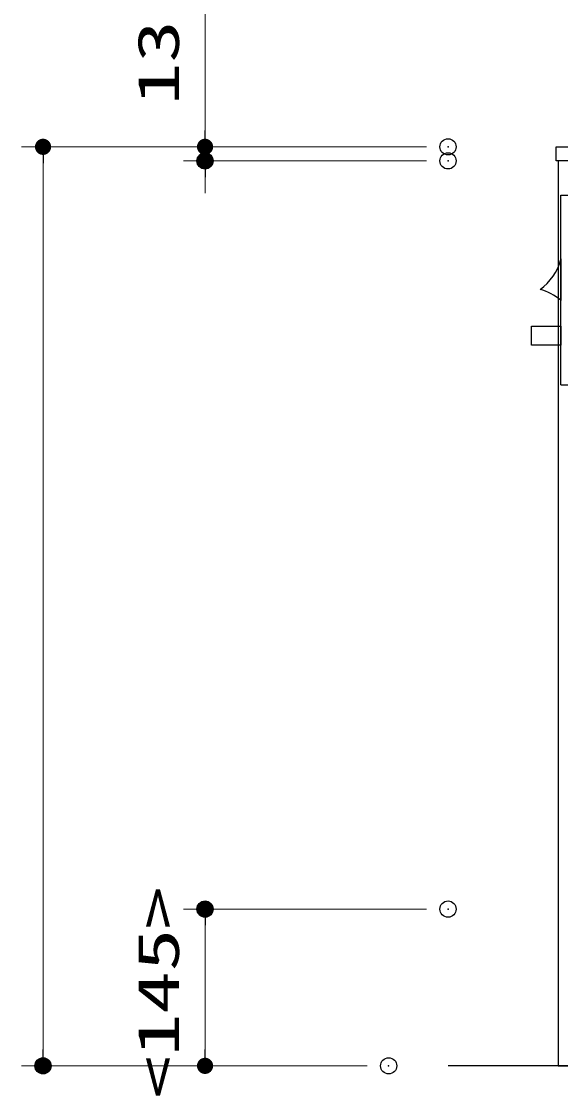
# Model space of a CAD drawing. Units: millimetres, scale not verified. Extents: x -9797 to 9797, y -4555 to 4555.
# Drawn here: x -916 to -417, y -1888 to -895 of the extents above; entities that cross this region are included whole.
import ezdxf
from ezdxf.enums import TextEntityAlignment as Align

# ---------------------------------------------------------------- set-up
doc = ezdxf.new("R2010")
doc.units = ezdxf.units.MM
doc.header["$LTSCALE"] = 30
doc.header["$PDMODE"] = 32
doc.header["$PDSIZE"] = 15
for name, color, linetype, lineweight in [('0-0_0', 7, 'Continuous', 25), ('0-2_寸法ﾚｲﾔｰ', 30, 'Continuous', 13), ('0-3_DEFPOINTS', 7, 'Continuous', 25), ('0-4_1', 7, 'Continuous', 25), ('0-7_KABE', 4, 'Continuous', 25)]:
    doc.layers.add(name, color=color, linetype=linetype, lineweight=lineweight)
doc.styles.add('ＭＳ ゴシック', font='')
doc.styles.get('ＭＳ ゴシック').set_extended_font_data('MS Gothic')

# ---------------------------------------------------------------- blocks, each defined once
blk = doc.blocks.new('_DOT')
at = {"layer": '0-0_0', "color": 30}
blk.add_line((-15, 0), (-30, 0), dxfattribs=at)
for points in [[(0, 0), (-15, 0), (-14.88, 1.88)], [(0, 0), (-14.88, -1.88), (-15, 0)], [(0, 0), (-14.88, 1.88), (-14.53, 3.73)], [(0, 0), (-14.53, -3.73), (-14.88, -1.88)], [(0, 0), (-14.53, 3.73), (-13.95, 5.52)], [(0, 0), (-13.95, -5.52), (-14.53, -3.73)], [(0, 0), (-13.95, 5.52), (-13.14, 7.23)], [(0, 0), (-13.14, -7.23), (-13.95, -5.52)], [(0, 0), (-13.14, 7.23), (-12.14, 8.82)], [(0, 0), (-12.14, -8.82), (-13.14, -7.23)], [(0, 0), (-12.14, 8.82), (-10.93, 10.27)], [(0, 0), (-10.93, -10.27), (-12.14, -8.82)], [(0, 0), (-10.93, 10.27), (-9.56, 11.56)], [(0, 0), (-9.56, -11.56), (-10.93, -10.27)], [(0, 0), (-9.56, 11.56), (-8.04, 12.66)], [(0, 0), (-8.04, -12.66), (-9.56, -11.56)], [(0, 0), (-8.04, 12.66), (-6.39, 13.57)], [(0, 0), (-6.39, -13.57), (-8.04, -12.66)], [(0, 0), (-6.39, 13.57), (-4.64, 14.27)], [(0, 0), (-4.64, -14.27), (-6.39, -13.57)], [(0, 0), (-4.64, 14.27), (-2.81, 14.73)], [(0, 0), (-2.81, -14.73), (-4.64, -14.27)], [(0, 0), (-2.81, 14.73), (-0.94, 14.97)], [(0, 0), (-0.94, -14.97), (-2.81, -14.73)], [(0, 0), (-0.94, 14.97), (0.94, 14.97)], [(0, 0), (0.94, -14.97), (-0.94, -14.97)], [(0, 0), (0.94, 14.97), (2.81, 14.73)], [(0, 0), (2.81, 14.73), (4.64, 14.27)], [(0, 0), (4.64, 14.27), (6.39, 13.57)], [(0, 0), (6.39, 13.57), (8.04, 12.66)], [(0, 0), (8.04, 12.66), (9.56, 11.56)], [(0, 0), (9.56, 11.56), (10.93, 10.27)], [(0, 0), (10.93, 10.27), (12.14, 8.82)], [(0, 0), (12.14, 8.82), (13.14, 7.23)], [(0, 0), (13.14, 7.23), (13.95, 5.52)], [(0, 0), (13.95, 5.52), (14.53, 3.73)], [(0, 0), (14.53, 3.73), (14.88, 1.88)], [(0, 0), (14.88, 1.88), (15, 0)], [(0, 0), (2.81, -14.73), (0.94, -14.97)], [(0, 0), (4.64, -14.27), (2.81, -14.73)], [(0, 0), (6.39, -13.57), (4.64, -14.27)], [(0, 0), (8.04, -12.66), (6.39, -13.57)], [(0, 0), (9.56, -11.56), (8.04, -12.66)], [(0, 0), (10.93, -10.27), (9.56, -11.56)], [(0, 0), (12.14, -8.82), (10.93, -10.27)], [(0, 0), (13.14, -7.23), (12.14, -8.82)], [(0, 0), (13.95, -5.52), (13.14, -7.23)], [(0, 0), (14.53, -3.73), (13.95, -5.52)], [(0, 0), (14.88, -1.88), (14.53, -3.73)], [(0, 0), (15, 0), (14.88, -1.88)]]:
    blk.add_solid(points, dxfattribs=at)
blk = doc.blocks.new('A$C5C1B3AD6')
at = {"layer": '0-0_0'}
blk.add_lwpolyline([(15599.9, 0), (1799.9, 0), (1799.9, -390), (15599.9, -390)], close=True, dxfattribs=at)
at = {"layer": '0-4_1'}
for p, q in [((2250.2, 1320), (3000.2, 1320)), ((3000.2, 1320), (3000.2, 1020)), ((3000.2, 1320), (3831.9, 1236.8)), ((8400.2, 1320), (7568.5, 1236.8)), ((8400.2, 1320), (8400.2, 1020)), ((9150.2, 1320), (8400.2, 1320)), ((9450.2, 1320), (10200.2, 1320)), ((10200.2, 1320), (10200.2, 1020)), ((10200.2, 1320), (10346.7, 1297.2)), ((10493.1, 1274.5), (11165.1, 1170)), ((12607.3, 1274.5), (11935.2, 1170)), ((12900.2, 1320), (12753.7, 1297.2)), ((12900.2, 1320), (12900.2, 1020)), ((13650.2, 1320), (12900.2, 1320)), ((2100.2, 449.8), (2100.2, 1170)), ((3825.2, 1020), (2550.2, 1020)), ((6235.2, 1170), (6235.2, 1020)), ((7575.2, 1020), (8850.2, 1020)), ((9300.2, 449.8), (9300.2, 1170)), ((9300.2, 449.8), (9300.2, 1170)), ((10350.2, 1020), (9750.2, 1020)), ((11165.1, 1020), (10500.2, 1020)), ((11165.1, 1170), (11165.1, 1020)), ((11935.2, 1170), (11935.2, 1020)), ((11935.2, 1020), (12600.2, 1020)), ((12750.2, 1020), (13350.2, 1020)), ((13800.2, 449.8), (13800.2, 1170)), ((2400.2, 870), (2400.2, 449.8)), ((9000.2, 870), (9000.2, 449.8)), ((9600.2, 870), (9600.2, 449.8)), ((13500.2, 870), (13500.2, 449.8)), ((14303.4, 616.4), (14231.6, 450)), ((14441.1, 707.1), (14533.6, 707.1)), ((14593.6, 541), (14593.6, 721)), ((14593.6, 707.1), (14816.6, 707.1)), ((14876.6, 541), (14876.6, 721)), ((14876.6, 707.1), (15105.7, 707.1)), ((15105.7, 541), (15105.7, 721)), ((15165.7, 707.1), (15394.9, 707.1)), ((15394.9, 541), (15394.9, 721)), ((15454.9, 707.1), (15677.9, 707.1)), ((15677.9, 541), (15677.9, 721)), ((15737.9, 707.1), (15830.3, 707.1)), ((15968.1, 616.4), (16039.8, 450)), ((14231.6, 450), (16047.3, 450)), ((14270.9, 541), (16000.6, 541)), ((566.1, -6600), (566.1, -1341.7)), ((1036.9, -1492.6), (1620.8, -1492.6)), ((149.9, -3108.1), (150.2, -3108.1)), ((149.9, -3108.1), (149.9, -4260.6)), ((12969.3, -3325), (13569.3, -3325)), ((13569.3, -3325), (13569.3, -3925)), ((12969.3, -3925), (13569.3, -3925)), ((149.9, -6600), (1049.9, -6600))]:
    blk.add_line(p, q, dxfattribs=at)
for points in [[(3825.2, 449.8), (3825.2, 1320), (3975.2, 1320), (3975.2, 449.8)], [(3975.2, 1320), (5165.1, 1170), (5165.1, 1020), (3975.2, 1020)], [(7425.2, 1320), (6235.2, 1170), (6235.2, 1020), (7425.2, 1020)], [(7575.2, 449.8), (7575.2, 1320), (7425.2, 1320), (7425.2, 449.8)], [(10350.2, 449.8), (10350.2, 1320), (10500.2, 1320), (10500.2, 449.8)], [(11475.2, 449.8), (11475.2, 1320), (11625.2, 1320), (11625.2, 449.8)], [(12600.2, 449.8), (12600.2, 1320), (12750.2, 1320), (12750.2, 449.8)], [(14533.6, 721), (14533.6, 541), (14593.6, 541)], [(14816.6, 721), (14816.6, 541), (14876.6, 541)], [(15165.7, 721), (15165.7, 541), (15105.7, 541)], [(15454.9, 721), (15454.9, 541), (15394.9, 541)], [(15737.9, 721), (15737.9, 541), (15677.9, 541)], [(1350, 0), (1650, 450), (16440, 450), (16740, 0)], [(14226.9, -1735.7), (1620.8, -1735.7), (1620.8, -913.8)], [(14370, -900), (14370, -1200), (14970, -1200), (14970, -900)], [(149.9, -6600), (150, -1341.7), (1036.6, -1341.7), (1049.9, -6600)], [(14370, -1200), (13840, -3184.4), (13840, -5492.8), (13150.4, -5492.8), (12564.3, -6526.5), (10426.9, -6526.5), (10426.9, -6376.5), (2655.4, -6376.5), (2655.4, -6526.5), (1049.7, -6526.5)]]:
    blk.add_lwpolyline(points, dxfattribs=at)
for points in [[(149.9, -4978.5), (149.9, -5501.3), (-668.4, -5501.3), (-668.4, -4978.5)], [(9300, -6376.5), (9300, -6526.5), (8400, -6526.5), (8400, -6376.5)]]:
    blk.add_lwpolyline(points, close=True, dxfattribs=at)
for centre, radius, start, end in [((2250.2, 1170), 150, 90, 180), ((9150.2, 1170), 150, 0, 90), ((9450.2, 1170), 150, 90, 180), ((13650.2, 1170), 150, 0, 90), ((2550.2, 870), 150, 90, 180), ((8850.2, 870), 150, 0, 90), ((9750.2, 870), 150, 90, 180), ((13350.2, 870), 150, 0, 90), ((14441.1, 557.1), 150, 90, 156.68523), ((14563.6, 721), 30, 90, 180), ((14563.6, 721), 30, 0, 90), ((14846.6, 721), 30, 90, 180), ((14846.6, 721), 30, 0, 90), ((15135.7, 721), 30, 90, 180), ((15135.7, 721), 30, 0, 90), ((15424.9, 721), 30, 90, 180), ((15424.9, 721), 30, 0, 90), ((15707.9, 721), 30, 90, 180), ((15707.9, 721), 30, 0, 90), ((15830.3, 557.1), 150, 23.31477, 90), ((-1308.9, -2725.2), 1513.1, 305.53137, 344.60151), ((-856.9, -5482.9), 1585, 50.56527, 74.35823)]:
    blk.add_arc(centre, radius, start, end, dxfattribs=at)

msp = doc.modelspace()

# ---------------------------------------------------------------- linework, layer by layer
at = {"layer": '0-0_0'}
for points in [[(-420.93, -1010.93), (479.07, -1010.93), (479.07, -1023.93), (-420.93, -1023.93)], [(-418.93, -1860.93), (477.07, -1860.93), (477.07, -1023.93), (-418.93, -1023.93)]]:
    msp.add_lwpolyline(points, close=True, dxfattribs=at)
at = {"layer": '0-2_寸法ﾚｲﾔｰ'}
for p, q in [((-745.93, -1010.93), (-745.93, -881.88)), ((-745.93, -995.93), (-745.93, -980.93)), ((-540.93, -1010.93), (-915.93, -1010.93)), ((-540.93, -1010.93), (-765.93, -1010.93)), ((-745.93, -1010.93), (-745.93, -1023.93)), ((-895.93, -1025.93), (-895.93, -1845.93)), ((-540.93, -1023.93), (-765.93, -1023.93)), ((-745.93, -1038.93), (-745.93, -1053.93)), ((-540.93, -1715.93), (-765.93, -1715.93)), ((-745.93, -1845.93), (-745.93, -1730.93)), ((-595.93, -1860.93), (-915.93, -1860.93)), ((-595.93, -1860.93), (-765.93, -1860.93))]:
    msp.add_line(p, q, dxfattribs=at)
at = {"layer": '0-3_DEFPOINTS'}
for p in [(-520.93, -1010.93), (-745.93, -1023.93), (-520.93, -1023.93), (-745.93, -1715.93), (-520.93, -1715.93), (-895.93, -1860.93), (-575.93, -1860.93)]:
    msp.add_point(p, dxfattribs=at)
at = {"layer": '0-7_KABE'}
msp.add_line((579.07, -1860.93), (-520.93, -1860.93), dxfattribs=at)

# ---------------------------------------------------------------- block references
at = {"layer": '0-0_0', "xscale": 0.03333333, "yscale": 0.03333333}
msp.add_blockref('A$C5C1B3AD6', (-421.43, -1010.93), dxfattribs=at)
at = {"layer": '0-2_寸法ﾚｲﾔｰ', "xscale": 0.5, "yscale": 0.5}
for p, rotation in [((-745.93, -1010.93), 270), ((-895.93, -1010.93), 90), ((-745.93, -1023.93), 90), ((-745.93, -1715.93), 90), ((-895.93, -1860.93), 270), ((-745.93, -1860.93), 270)]:
    msp.add_blockref('_DOT', p, dxfattribs=dict(at, rotation=rotation))

# ---------------------------------------------------------------- texts
at = {"layer": '0-2_寸法ﾚｲﾔｰ', "style": 'ＭＳ ゴシック', "width": 1.5}
for s, p in [('13', (-758.53, -972.36)), ('<145>', (-758.53, -1891.28))]:
    msp.add_text(s, height=38.49, rotation=90, dxfattribs=at).set_placement(p, align=Align.BOTTOM_LEFT)

doc.saveas('drawing.dxf')
